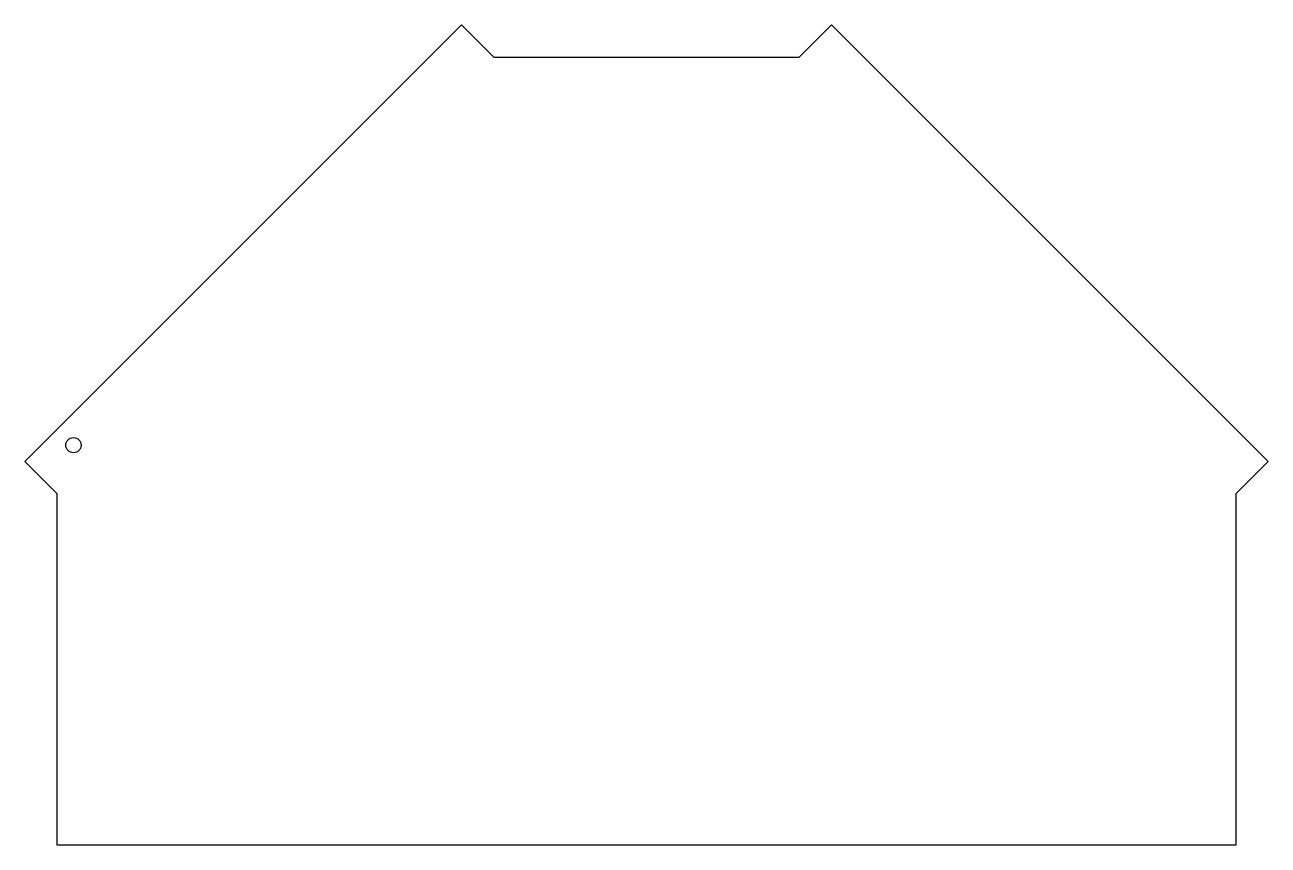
# Model space of a CAD drawing. Header units: millimetres. Extents: x 4229 to 4636, y 900 to 1168.
import ezdxf

# ---------------------------------------------------------------- set-up
doc = ezdxf.new("R2010")
doc.units = ezdxf.units.MM
doc.header["$MEASUREMENT"] = 0

msp = doc.modelspace()

# ---------------------------------------------------------------- linework, layer by layer
for p, q in [((4372.27, 1168.24), (4229.39, 1025.37)), ((4372.27, 1168.24), (4382.87, 1157.64)), ((4482.87, 1157.64), (4493.48, 1168.24)), ((4493.48, 1168.24), (4636.35, 1025.37)), ((4382.87, 1157.64), (4482.87, 1157.64)), ((4229.39, 1025.37), (4240, 1014.77)), ((4625.74, 1014.77), (4636.35, 1025.37)), ((4240, 899.77), (4240, 1014.77)), ((4625.74, 1014.77), (4625.74, 899.77)), ((4625.74, 899.77), (4240, 899.77))]:
    msp.add_line(p, q)
msp.add_circle((4245.3, 1030.68), 2.5)

doc.saveas('drawing.dxf')
